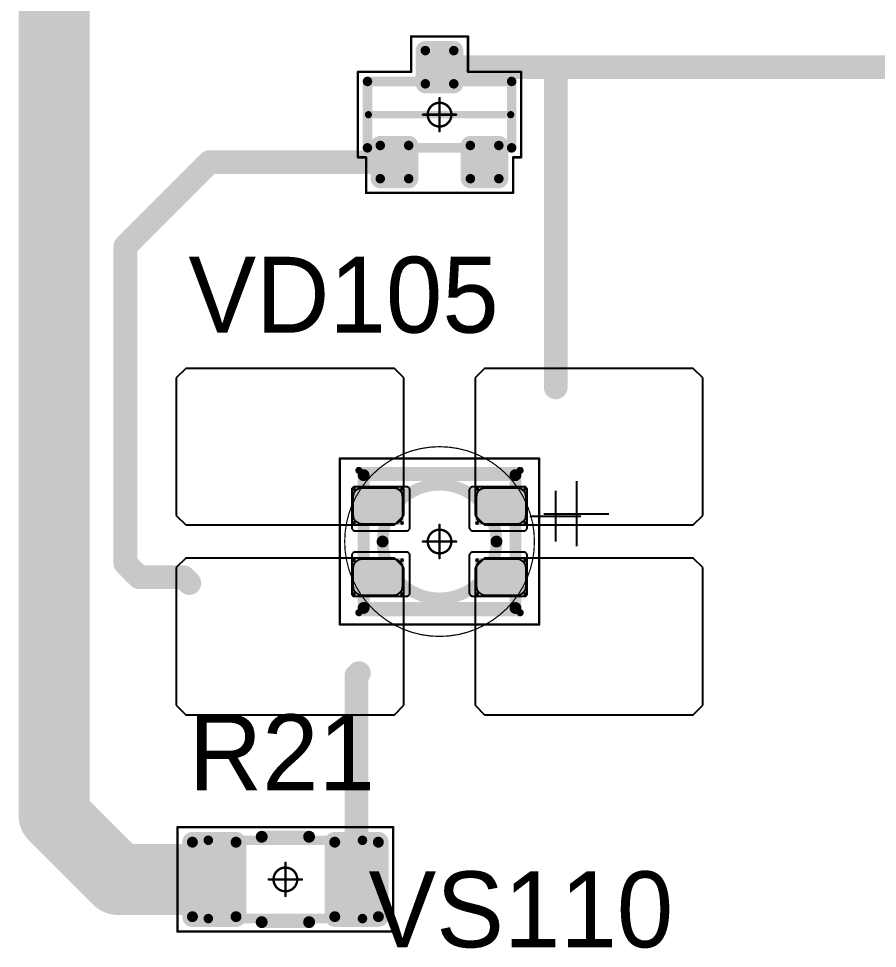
# Model space of a CAD drawing. Header units: millimetres. Extents: x 0 to 400, y 0 to 514.
# Drawn here: x 251.13 to 269.23, y 163.92 to 183.53 of the extents above; entities that cross this region are included whole.
import ezdxf

# ---------------------------------------------------------------- set-up
doc = ezdxf.new("R2010")
doc.units = ezdxf.units.MM
for name, color, linetype in [('Mechanical13', 56, 'Continuous'), ('Mechanical15', 56, 'Continuous'), ('Mechanical2', 216, 'Continuous'), ('TopLayer', 1, 'Continuous'), ('TopOverlay', 2, 'Continuous'), ('TopPaste', 8, 'Continuous'), ('TopSolder', 216, 'Continuous')]:
    doc.layers.add(name, color=color, linetype=linetype)

# ---------------------------------------------------------------- blocks, each defined once
blk = doc.blocks.new('SOT23_77')
at = {"layer": 'Mechanical13', "const_width": 0.2}
for points in [[(-0.7, 1.52), (0.7, 1.52)], [(-0.7, 1.52), (-0.7, -1.52)], [(0.7, 1.52), (0.7, -1.52)], [(-0.7, -1.52), (0.7, -1.52)]]:
    blk.add_lwpolyline(points, dxfattribs=at)
at = {"layer": 'Mechanical13', "const_width": 0.1}
for points in [[(-0.75, 1.52, 1), (-0.65, 1.52, 1)], [(-0.75, 1.52, 1), (-0.65, 1.52, 1)], [(0.65, 1.52, 1), (0.75, 1.52, 1)], [(0.65, 1.52, 1), (0.75, 1.52, 1)], [(-0.75, -1.52, 1), (-0.65, -1.52, 1)], [(-0.75, -1.52, 1), (-0.65, -1.52, 1)], [(0.65, -1.52, 1), (0.75, -1.52, 1)], [(0.65, -1.52, 1), (0.75, -1.52, 1)]]:
    blk.add_lwpolyline(points, format="xyb", close=True, dxfattribs=at)
at = {"layer": 'Mechanical15', "const_width": 0.05}
for points in [[(-1.65, 1.55), (-1.65, -1.55)], [(-1.65, 1.55), (-0.9, 1.55)], [(-0.9, 1.72), (-0.9, 1.55)], [(-0.9, 1.72), (0.9, 1.72)], [(0.9, 1.72), (0.9, 0.6)], [(0.9, 0.6), (1.65, 0.6)], [(1.65, 0.6), (1.65, -0.6)], [(0, 0.35), (0, -0.35)], [(-0.35, 0), (0.35, 0)], [(0.9, -0.6), (1.65, -0.6)], [(0.9, -0.6), (0.9, -1.72)], [(-1.65, -1.55), (-0.9, -1.55)], [(-0.9, -1.55), (-0.9, -1.72)], [(-0.9, -1.72), (0.9, -1.72)]]:
    blk.add_lwpolyline(points, dxfattribs=at)
at = {"layer": 'Mechanical15'}
for points, const_width in [([(-1.662, 1.55, 1), (-1.637, 1.55, 1)], 0.025), ([(-1.662, 1.55, 1), (-1.637, 1.55, 1)], 0.025), ([(-0.913, 1.72, 1), (-0.888, 1.72, 1)], 0.025), ([(-0.913, 1.72, 1), (-0.888, 1.72, 1)], 0.025), ([(-0.913, 1.55, 1), (-0.888, 1.55, 1)], 0.025), ([(-0.913, 1.55, 1), (-0.888, 1.55, 1)], 0.025), ([(0.888, 1.72, 1), (0.913, 1.72, 1)], 0.025), ([(0.888, 1.72, 1), (0.913, 1.72, 1)], 0.025), ([(0.888, 0.6, 1), (0.913, 0.6, 1)], 0.025), ([(0.888, 0.6, 1), (0.913, 0.6, 1)], 0.025), ([(1.637, 0.6, 1), (1.662, 0.6, 1)], 0.025), ([(1.637, 0.6, 1), (1.662, 0.6, 1)], 0.025), ([(0.25, 0, 1), (-0.25, 0, 1)], 0.05), ([(-0.012, 0.35, 1), (0.012, 0.35, 1)], 0.025), ([(-0.362, 0, 1), (-0.337, 0, 1)], 0.025), ([(-0.262, 0, 1), (-0.238, 0, 1)], 0.025), ([(0.238, 0, 1), (0.262, 0, 1)], 0.025), ([(0.337, 0, 1), (0.362, 0, 1)], 0.025), ([(-0.012, -0.35, 1), (0.012, -0.35, 1)], 0.025), ([(0.888, -0.6, 1), (0.913, -0.6, 1)], 0.025), ([(0.888, -0.6, 1), (0.913, -0.6, 1)], 0.025), ([(1.637, -0.6, 1), (1.662, -0.6, 1)], 0.025), ([(1.637, -0.6, 1), (1.662, -0.6, 1)], 0.025), ([(-1.662, -1.55, 1), (-1.637, -1.55, 1)], 0.025), ([(-1.662, -1.55, 1), (-1.637, -1.55, 1)], 0.025), ([(-0.913, -1.55, 1), (-0.888, -1.55, 1)], 0.025), ([(-0.913, -1.55, 1), (-0.888, -1.55, 1)], 0.025), ([(-0.913, -1.72, 1), (-0.888, -1.72, 1)], 0.025), ([(-0.913, -1.72, 1), (-0.888, -1.72, 1)], 0.025), ([(0.888, -1.72, 1), (0.913, -1.72, 1)], 0.025), ([(0.888, -1.72, 1), (0.913, -1.72, 1)], 0.025)]:
    blk.add_lwpolyline(points, format="xyb", close=True, dxfattribs=dict(at, const_width=const_width))
at = {"layer": 'TopLayer', "const_width": 0.1}
for points in [[(-1.4, 1.25, 1), (-1.3, 1.25, 1)], [(-0.7, 1.25, 1), (-0.6, 1.25, 1)], [(-1.4, 0.65, 1), (-1.3, 0.65, 1)], [(-0.7, 0.65, 1), (-0.6, 0.65, 1)], [(0.6, 0.3, 1), (0.7, 0.3, 1)], [(1.3, 0.3, 1), (1.4, 0.3, 1)], [(0.6, -0.3, 1), (0.7, -0.3, 1)], [(1.3, -0.3, 1), (1.4, -0.3, 1)], [(-1.4, -0.65, 1), (-1.3, -0.65, 1)], [(-0.7, -0.65, 1), (-0.6, -0.65, 1)], [(-1.4, -1.25, 1), (-1.3, -1.25, 1)], [(-0.7, -1.25, 1), (-0.6, -1.25, 1)]]:
    blk.add_lwpolyline(points, format="xyb", close=True, dxfattribs=at)
at = {"layer": 'TopLayer'}
for points in [[(-1.45, 1.25), (-1.45, 0.65), (-0.55, 1.25), (-0.55, 0.65)], [(-1.35, 1.35), (-1.35, 0.55), (-0.65, 1.35), (-0.65, 0.55)], [(0.65, 0.4), (0.65, -0.4), (1.35, 0.4), (1.35, -0.4)], [(0.55, 0.3), (0.55, -0.3), (1.45, 0.3), (1.45, -0.3)], [(-1.35, -0.55), (-1.35, -1.35), (-0.65, -0.55), (-0.65, -1.35)], [(-1.45, -0.65), (-1.45, -1.25), (-0.55, -0.65), (-0.55, -1.25)]]:
    blk.add_solid(points, dxfattribs=at)
at = {"layer": 'TopOverlay', "const_width": 0.15}
blk.add_lwpolyline([(0, 1.5), (0, -1.5)], dxfattribs=at)
at = {"layer": 'TopOverlay', "const_width": 0.075}
for points in [[(-0.038, 1.5, 1), (0.038, 1.5, 1)], [(-0.038, -1.5, 1), (0.038, -1.5, 1)]]:
    blk.add_lwpolyline(points, format="xyb", close=True, dxfattribs=at)
at = {"layer": 'TopPaste', "const_width": 0.075}
for points in [[(-1.387, 1.25, 1), (-1.313, 1.25, 1)], [(-0.687, 1.25, 1), (-0.613, 1.25, 1)], [(-1.387, 0.65, 1), (-1.313, 0.65, 1)], [(-0.687, 0.65, 1), (-0.613, 0.65, 1)], [(0.613, 0.3, 1), (0.687, 0.3, 1)], [(1.313, 0.3, 1), (1.387, 0.3, 1)], [(0.613, -0.3, 1), (0.687, -0.3, 1)], [(1.313, -0.3, 1), (1.387, -0.3, 1)], [(-1.387, -0.65, 1), (-1.313, -0.65, 1)], [(-0.687, -0.65, 1), (-0.613, -0.65, 1)], [(-1.387, -1.25, 1), (-1.313, -1.25, 1)], [(-0.687, -1.25, 1), (-0.613, -1.25, 1)]]:
    blk.add_lwpolyline(points, format="xyb", close=True, dxfattribs=at)
at = {"layer": 'TopPaste'}
for points in [[(-1.425, 1.25), (-1.425, 0.65), (-0.575, 1.25), (-0.575, 0.65)], [(-1.35, 1.325), (-1.35, 0.575), (-0.65, 1.325), (-0.65, 0.575)], [(0.575, 0.3), (0.575, -0.3), (1.425, 0.3), (1.425, -0.3)], [(0.65, 0.375), (0.65, -0.375), (1.35, 0.375), (1.35, -0.375)], [(-1.35, -0.575), (-1.35, -1.325), (-0.65, -0.575), (-0.65, -1.325)], [(-1.425, -0.65), (-1.425, -1.25), (-0.575, -0.65), (-0.575, -1.25)]]:
    blk.add_solid(points, dxfattribs=at)
at = {"layer": 'TopSolder', "const_width": 0.202}
for points in [[(-1.451, 1.25, 1), (-1.249, 1.25, 1)], [(-0.751, 1.25, 1), (-0.549, 1.25, 1)], [(-1.451, 0.65, 1), (-1.249, 0.65, 1)], [(-0.751, 0.65, 1), (-0.549, 0.65, 1)], [(0.549, 0.3, 1), (0.751, 0.3, 1)], [(1.249, 0.3, 1), (1.451, 0.3, 1)], [(0.549, -0.3, 1), (0.751, -0.3, 1)], [(1.249, -0.3, 1), (1.451, -0.3, 1)], [(-1.451, -0.65, 1), (-1.249, -0.65, 1)], [(-0.751, -0.65, 1), (-0.549, -0.65, 1)], [(-1.451, -1.25, 1), (-1.249, -1.25, 1)], [(-0.751, -1.25, 1), (-0.549, -1.25, 1)]]:
    blk.add_lwpolyline(points, format="xyb", close=True, dxfattribs=at)
at = {"layer": 'TopSolder'}
for points in [[(-1.35, 1.452), (-1.35, 0.448), (-0.65, 1.452), (-0.65, 0.448)], [(-1.552, 1.25), (-1.552, 0.65), (-0.448, 1.25), (-0.448, 0.65)], [(0.65, 0.502), (0.65, -0.502), (1.35, 0.502), (1.35, -0.502)], [(0.448, 0.3), (0.448, -0.3), (1.552, 0.3), (1.552, -0.3)], [(-1.35, -0.448), (-1.35, -1.452), (-0.65, -0.448), (-0.65, -1.452)], [(-1.552, -0.65), (-1.552, -1.25), (-0.448, -0.65), (-0.448, -1.25)]]:
    blk.add_solid(points, dxfattribs=at)
blk = doc.blocks.new('E65F_250')
at = {"layer": 'Mechanical13'}
for p, q in [((2.441, 1.071), (2.441, 0)), ((1.905, 0.536), (2.976, 0.536))]:
    blk.add_line(p, q, dxfattribs=at)
at = {"layer": 'Mechanical13', "const_width": 0.25}
for points in [[(-1.6, -1.4), (-1.6, 1.4)], [(-1.6, 1.4), (1.6, 1.4)], [(1.6, -1.4), (1.6, 1.4)], [(-1.6, -1.4), (1.6, -1.4)]]:
    blk.add_lwpolyline(points, dxfattribs=at)
at = {"layer": 'Mechanical13'}
for points, const_width in [([(-1.663, 1.4, 1), (-1.538, 1.4, 1)], 0.125), ([(-1.663, 1.4, 1), (-1.538, 1.4, 1)], 0.125), ([(1.537, 1.4, 1), (1.662, 1.4, 1)], 0.125), ([(1.537, 1.4, 1), (1.662, 1.4, 1)], 0.125), ([(1.2, 0, 1), (-1.2, 0, 1)], 0.25), ([(-1.263, 0, 1), (-1.138, 0, 1)], 0.125), ([(1.137, 0, 1), (1.262, 0, 1)], 0.125), ([(-1.663, -1.4, 1), (-1.538, -1.4, 1)], 0.125), ([(-1.663, -1.4, 1), (-1.538, -1.4, 1)], 0.125), ([(1.537, -1.4, 1), (1.662, -1.4, 1)], 0.125), ([(1.537, -1.4, 1), (1.662, -1.4, 1)], 0.125)]:
    blk.add_lwpolyline(points, format="xyb", close=True, dxfattribs=dict(at, const_width=const_width))
at = {"layer": 'Mechanical15', "const_width": 0.05}
for points in [[(-2.1, 1.75), (2.1, 1.75)], [(-2.1, -1.75), (-2.1, 1.75)], [(2.1, -1.75), (2.1, 1.75)], [(0, -0.35), (0, 0.35)], [(0, -0.35), (0, 0.35)], [(-0.35, 0), (0.35, 0)], [(-0.35, 0), (0.35, 0)], [(-2.1, -1.75), (2.1, -1.75)]]:
    blk.add_lwpolyline(points, dxfattribs=at)
at = {"layer": 'Mechanical15'}
for points, const_width in [([(-2.113, 1.75, 1), (-2.088, 1.75, 1)], 0.025), ([(-2.113, 1.75, 1), (-2.088, 1.75, 1)], 0.025), ([(2.087, 1.75, 1), (2.112, 1.75, 1)], 0.025), ([(2.087, 1.75, 1), (2.112, 1.75, 1)], 0.025), ([(0.25, 0, 1), (-0.25, 0, 1)], 0.05), ([(0.25, 0, 1), (-0.25, 0, 1)], 0.05), ([(-0.013, 0.35, 1), (0.012, 0.35, 1)], 0.025), ([(-0.013, 0.35, 1), (0.012, 0.35, 1)], 0.025), ([(-0.363, 0, 1), (-0.338, 0, 1)], 0.025), ([(-0.363, 0, 1), (-0.338, 0, 1)], 0.025), ([(-0.263, 0, 1), (-0.238, 0, 1)], 0.025), ([(-0.263, 0, 1), (-0.238, 0, 1)], 0.025), ([(0.237, 0, 1), (0.262, 0, 1)], 0.025), ([(0.237, 0, 1), (0.262, 0, 1)], 0.025), ([(0.337, 0, 1), (0.362, 0, 1)], 0.025), ([(0.337, 0, 1), (0.362, 0, 1)], 0.025), ([(-0.013, -0.35, 1), (0.012, -0.35, 1)], 0.025), ([(-0.013, -0.35, 1), (0.012, -0.35, 1)], 0.025), ([(-2.113, -1.75, 1), (-2.088, -1.75, 1)], 0.025), ([(-2.113, -1.75, 1), (-2.088, -1.75, 1)], 0.025), ([(2.087, -1.75, 1), (2.112, -1.75, 1)], 0.025), ([(2.087, -1.75, 1), (2.112, -1.75, 1)], 0.025)]:
    blk.add_lwpolyline(points, format="xyb", close=True, dxfattribs=dict(at, const_width=const_width))
at = {"layer": 'TopLayer'}
for p, q in [((-5.35, 3.65), (-5.55, 3.45)), ((-0.95, 3.65), (-5.35, 3.65)), ((-5.35, 3.65), (-5.35, 3.65)), ((-0.75, 3.45), (-0.95, 3.65)), ((0.95, 3.65), (0.75, 3.45)), ((5.35, 3.65), (0.95, 3.65)), ((0.95, 3.65), (0.95, 3.65)), ((5.55, 3.45), (5.35, 3.65)), ((-5.55, 3.45), (-5.55, 3.45)), ((-5.55, 3.45), (-5.55, 0.55)), ((-0.75, 0.55), (-0.75, 3.45)), ((0.75, 3.45), (0.75, 3.45)), ((0.75, 3.45), (0.75, 0.55)), ((5.55, 0.55), (5.55, 3.45)), ((-5.55, 0.55), (-5.35, 0.35)), ((-0.95, 0.35), (-0.75, 0.55)), ((0.75, 0.55), (0.95, 0.35)), ((5.35, 0.35), (5.55, 0.55)), ((-5.35, 0.35), (-0.95, 0.35)), ((0.95, 0.35), (5.35, 0.35)), ((-5.35, -0.35), (-5.55, -0.55)), ((-0.95, -0.35), (-5.35, -0.35)), ((-5.35, -0.35), (-5.35, -0.35)), ((-0.75, -0.55), (-0.95, -0.35)), ((0.95, -0.35), (0.75, -0.55)), ((5.35, -0.35), (0.95, -0.35)), ((0.95, -0.35), (0.95, -0.35)), ((5.55, -0.55), (5.35, -0.35)), ((-5.55, -0.55), (-5.55, -0.55)), ((-5.55, -0.55), (-5.55, -3.45)), ((-0.75, -3.45), (-0.75, -0.55)), ((0.75, -0.55), (0.75, -0.55)), ((0.75, -0.55), (0.75, -3.45)), ((5.55, -3.45), (5.55, -0.55)), ((-5.55, -3.45), (-5.35, -3.65)), ((-0.95, -3.65), (-0.75, -3.45)), ((0.75, -3.45), (0.95, -3.65)), ((5.35, -3.65), (5.55, -3.45)), ((-5.35, -3.65), (-0.95, -3.65)), ((0.95, -3.65), (5.35, -3.65))]:
    blk.add_line(p, q, dxfattribs=at)
at = {"layer": 'TopLayer', "const_width": 0.04}
for points in [[(-1.83, 1.11, 1), (-1.79, 1.11, 1)], [(-0.81, 1.11, 1), (-0.77, 1.11, 1)], [(0.77, 1.11, 1), (0.81, 1.11, 1)], [(1.79, 1.11, 1), (1.83, 1.11, 1)], [(-1.83, 0.39, 1), (-1.79, 0.39, 1)], [(-0.81, 0.39, 1), (-0.77, 0.39, 1)], [(0.77, 0.39, 1), (0.81, 0.39, 1)], [(1.79, 0.39, 1), (1.83, 0.39, 1)], [(-1.83, -0.39, 1), (-1.79, -0.39, 1)], [(-0.81, -0.39, 1), (-0.77, -0.39, 1)], [(0.77, -0.39, 1), (0.81, -0.39, 1)], [(1.79, -0.39, 1), (1.83, -0.39, 1)], [(-1.83, -1.11, 1), (-1.79, -1.11, 1)], [(-0.81, -1.11, 1), (-0.77, -1.11, 1)], [(0.77, -1.11, 1), (0.81, -1.11, 1)], [(1.79, -1.11, 1), (1.83, -1.11, 1)]]:
    blk.add_lwpolyline(points, format="xyb", close=True, dxfattribs=at)
at = {"layer": 'TopLayer'}
for points in [[(-1.85, 1.11), (-1.85, 0.39), (-0.75, 1.11), (-0.75, 0.39)], [(-1.81, 1.15), (-1.81, 0.35), (-0.79, 1.15), (-0.79, 0.35)], [(0.75, 1.11), (0.75, 0.39), (1.85, 1.11), (1.85, 0.39)], [(0.79, 1.15), (0.79, 0.35), (1.81, 1.15), (1.81, 0.35)], [(-1.85, -0.39), (-1.85, -1.11), (-0.75, -0.39), (-0.75, -1.11)], [(-1.81, -0.35), (-1.81, -1.15), (-0.79, -0.35), (-0.79, -1.15)], [(0.75, -0.39), (0.75, -1.11), (1.85, -0.39), (1.85, -1.11)], [(0.79, -0.35), (0.79, -1.15), (1.81, -0.35), (1.81, -1.15)]]:
    blk.add_solid(points, dxfattribs=at)
at = {"layer": 'TopOverlay'}
for p, q in [((2.886, 1.271), (2.886, -0.1)), ((2.2, 0.586), (3.571, 0.586))]:
    blk.add_line(p, q, dxfattribs=at)
at = {"layer": 'TopOverlay', "const_width": 0.15}
for points in [[(-1.7, 1.5), (1.7, 1.5)], [(-1.7, -1.5), (1.7, -1.5)]]:
    blk.add_lwpolyline(points, dxfattribs=at)
at = {"layer": 'TopOverlay', "const_width": 0.075}
for points in [[(-1.738, 1.5, 1), (-1.663, 1.5, 1)], [(1.662, 1.5, 1), (1.737, 1.5, 1)], [(-1.738, -1.5, 1), (-1.663, -1.5, 1)], [(1.662, -1.5, 1), (1.737, -1.5, 1)]]:
    blk.add_lwpolyline(points, format="xyb", close=True, dxfattribs=at)
at = {"layer": 'TopPaste'}
for p, q in [((-1.814, 1.011), (-1.829, 0.938)), ((-1.773, 1.073), (-1.814, 1.011)), ((-1.711, 1.114), (-1.773, 1.073)), ((-1.638, 1.129), (-1.711, 1.114)), ((-0.963, 1.129), (-1.638, 1.129)), ((-0.889, 1.114), (-0.963, 1.129)), ((-0.827, 1.073), (-0.889, 1.114)), ((-0.786, 1.011), (-0.827, 1.073)), ((-0.771, 0.938), (-0.786, 1.011)), ((0.786, 1.011), (0.771, 0.938)), ((0.827, 1.073), (0.786, 1.011)), ((0.889, 1.114), (0.827, 1.073)), ((0.962, 1.129), (0.889, 1.114)), ((1.637, 1.129), (0.962, 1.129)), ((1.711, 1.114), (1.637, 1.129)), ((1.773, 1.073), (1.711, 1.114)), ((1.814, 1.011), (1.773, 1.073)), ((1.829, 0.938), (1.814, 1.011)), ((-1.829, 0.938), (-1.829, 0.563)), ((-0.771, 0.563), (-0.771, 0.938)), ((0.771, 0.938), (0.771, 0.563)), ((1.829, 0.563), (1.829, 0.938)), ((-1.829, 0.563), (-1.814, 0.489)), ((-1.814, 0.489), (-1.773, 0.427)), ((-1.773, 0.427), (-1.711, 0.386)), ((-0.889, 0.386), (-0.827, 0.427)), ((-0.827, 0.427), (-0.786, 0.489)), ((-0.786, 0.489), (-0.771, 0.563)), ((0.771, 0.563), (0.786, 0.489)), ((0.786, 0.489), (0.827, 0.427)), ((0.827, 0.427), (0.889, 0.386)), ((1.711, 0.386), (1.773, 0.427)), ((1.773, 0.427), (1.814, 0.489)), ((1.814, 0.489), (1.829, 0.563)), ((-1.711, 0.386), (-1.638, 0.371)), ((-1.638, 0.371), (-0.963, 0.371)), ((-0.963, 0.371), (-0.889, 0.386)), ((0.889, 0.386), (0.962, 0.371)), ((0.962, 0.371), (1.637, 0.371)), ((1.637, 0.371), (1.711, 0.386)), ((-1.711, -0.386), (-1.773, -0.427)), ((-1.638, -0.371), (-1.711, -0.386)), ((-0.963, -0.371), (-1.638, -0.371)), ((-0.889, -0.386), (-0.963, -0.371)), ((-0.827, -0.427), (-0.889, -0.386)), ((0.889, -0.386), (0.827, -0.427)), ((0.962, -0.371), (0.889, -0.386)), ((1.637, -0.371), (0.962, -0.371)), ((1.711, -0.386), (1.637, -0.371)), ((1.773, -0.427), (1.711, -0.386)), ((-1.814, -0.489), (-1.829, -0.563)), ((-1.829, -0.563), (-1.829, -0.938)), ((-1.773, -0.427), (-1.814, -0.489)), ((-0.786, -0.489), (-0.827, -0.427)), ((-0.771, -0.563), (-0.786, -0.489)), ((-0.771, -0.938), (-0.771, -0.563)), ((0.786, -0.489), (0.771, -0.563)), ((0.771, -0.563), (0.771, -0.938)), ((0.827, -0.427), (0.786, -0.489)), ((1.814, -0.489), (1.773, -0.427)), ((1.829, -0.563), (1.814, -0.489)), ((1.829, -0.938), (1.829, -0.563)), ((-1.829, -0.938), (-1.814, -1.011)), ((-0.786, -1.011), (-0.771, -0.938)), ((0.771, -0.938), (0.786, -1.011)), ((1.814, -1.011), (1.829, -0.938)), ((-1.814, -1.011), (-1.773, -1.073)), ((-1.773, -1.073), (-1.711, -1.114)), ((-1.711, -1.114), (-1.638, -1.129)), ((-1.638, -1.129), (-0.963, -1.129)), ((-0.963, -1.129), (-0.889, -1.114)), ((-0.889, -1.114), (-0.827, -1.073)), ((-0.827, -1.073), (-0.786, -1.011)), ((0.786, -1.011), (0.827, -1.073)), ((0.827, -1.073), (0.889, -1.114)), ((0.889, -1.114), (0.962, -1.129)), ((0.962, -1.129), (1.637, -1.129)), ((1.637, -1.129), (1.711, -1.114)), ((1.711, -1.114), (1.773, -1.073)), ((1.773, -1.073), (1.814, -1.011))]:
    blk.add_line(p, q, dxfattribs=at)
at = {"layer": 'TopSolder'}
for p, q in [((-1.842, 1.129), (-1.85, 1.111)), ((-1.85, 1.111), (-1.85, 1.101)), ((-1.85, 1.101), (-1.85, 1.101)), ((-1.85, 1.101), (-1.85, 0.301)), ((-1.828, 1.143), (-1.842, 1.129)), ((-1.81, 1.151), (-1.828, 1.143)), ((-1.8, 1.151), (-1.81, 1.151)), ((-0.7, 1.151), (-1.8, 1.151)), ((-0.685, 1.151), (-0.7, 1.151)), ((-0.7, 1.151), (-0.7, 1.151)), ((-0.658, 1.139), (-0.685, 1.151)), ((-0.636, 1.118), (-0.658, 1.139)), ((-0.625, 1.09), (-0.636, 1.118)), ((-0.625, 1.076), (-0.625, 1.09)), ((-0.625, 0.301), (-0.625, 1.076)), ((0.636, 1.118), (0.625, 1.09)), ((0.625, 1.09), (0.625, 1.076)), ((0.625, 1.076), (0.625, 1.076)), ((0.625, 1.076), (0.625, 0.301)), ((0.657, 1.139), (0.636, 1.118)), ((0.685, 1.151), (0.657, 1.139)), ((0.7, 1.151), (0.685, 1.151)), ((1.8, 1.151), (0.7, 1.151)), ((1.81, 1.151), (1.8, 1.151)), ((1.8, 1.151), (1.8, 1.151)), ((1.828, 1.143), (1.81, 1.151)), ((1.842, 1.129), (1.828, 1.143)), ((1.85, 1.111), (1.842, 1.129)), ((1.85, 1.101), (1.85, 1.111)), ((1.85, 0.301), (1.85, 1.101)), ((-1.85, 0.301), (-1.85, 0.286)), ((-1.85, 0.286), (-1.839, 0.258)), ((-1.839, 0.258), (-1.818, 0.237)), ((-1.818, 0.237), (-1.79, 0.226)), ((-1.79, 0.226), (-1.775, 0.226)), ((-1.775, 0.226), (-1.775, 0.226)), ((-1.775, 0.226), (-0.7, 0.226)), ((-0.7, 0.226), (-0.685, 0.226)), ((-0.685, 0.226), (-0.658, 0.237)), ((-0.658, 0.237), (-0.636, 0.258)), ((-0.636, 0.258), (-0.625, 0.286)), ((-0.625, 0.286), (-0.625, 0.301)), ((-0.625, 0.301), (-0.625, 0.301)), ((0.625, 0.301), (0.625, 0.286)), ((0.625, 0.286), (0.636, 0.258)), ((0.636, 0.258), (0.657, 0.237)), ((0.657, 0.237), (0.685, 0.226)), ((0.685, 0.226), (0.7, 0.226)), ((0.7, 0.226), (0.7, 0.226)), ((0.7, 0.226), (1.775, 0.226)), ((1.775, 0.226), (1.79, 0.226)), ((1.79, 0.226), (1.817, 0.237)), ((1.817, 0.237), (1.839, 0.258)), ((1.839, 0.258), (1.85, 0.286)), ((1.85, 0.286), (1.85, 0.301)), ((1.85, 0.301), (1.85, 0.301)), ((-1.839, -0.257), (-1.85, -0.285)), ((-1.85, -0.285), (-1.85, -0.299)), ((-1.85, -0.299), (-1.85, -0.299)), ((-1.85, -0.299), (-1.85, -1.099)), ((-1.818, -0.236), (-1.839, -0.257)), ((-1.79, -0.224), (-1.818, -0.236)), ((-1.775, -0.224), (-1.79, -0.224)), ((-0.7, -0.224), (-1.775, -0.224)), ((-0.685, -0.224), (-0.7, -0.224)), ((-0.7, -0.224), (-0.7, -0.224)), ((-0.658, -0.236), (-0.685, -0.224)), ((-0.636, -0.257), (-0.658, -0.236)), ((-0.625, -0.285), (-0.636, -0.257)), ((-0.625, -0.299), (-0.625, -0.285)), ((-0.625, -1.074), (-0.625, -0.299)), ((0.636, -0.257), (0.625, -0.285)), ((0.625, -0.285), (0.625, -0.299)), ((0.625, -0.299), (0.625, -0.299)), ((0.625, -0.299), (0.625, -1.074)), ((0.657, -0.236), (0.636, -0.257)), ((0.685, -0.224), (0.657, -0.236)), ((0.7, -0.224), (0.685, -0.224)), ((1.775, -0.224), (0.7, -0.224)), ((1.79, -0.224), (1.775, -0.224)), ((1.775, -0.224), (1.775, -0.224)), ((1.817, -0.236), (1.79, -0.224)), ((1.839, -0.257), (1.817, -0.236)), ((1.85, -0.285), (1.839, -0.257)), ((1.85, -0.299), (1.85, -0.285)), ((1.85, -1.099), (1.85, -0.299)), ((-1.85, -1.099), (-1.85, -1.109)), ((-1.85, -1.109), (-1.842, -1.128)), ((-1.842, -1.128), (-1.828, -1.142)), ((-1.828, -1.142), (-1.81, -1.149)), ((-1.81, -1.149), (-1.8, -1.149)), ((-1.8, -1.149), (-0.7, -1.149)), ((-1.8, -1.149), (-1.8, -1.149)), ((-0.7, -1.149), (-0.685, -1.149)), ((-0.685, -1.149), (-0.658, -1.138)), ((-0.658, -1.138), (-0.636, -1.117)), ((-0.636, -1.117), (-0.625, -1.089)), ((-0.625, -1.089), (-0.625, -1.074)), ((-0.625, -1.074), (-0.625, -1.074)), ((0.625, -1.074), (0.625, -1.089)), ((0.625, -1.089), (0.636, -1.117)), ((0.636, -1.117), (0.657, -1.138)), ((0.657, -1.138), (0.685, -1.149)), ((0.685, -1.149), (0.7, -1.149)), ((0.7, -1.149), (1.8, -1.149)), ((0.7, -1.149), (0.7, -1.149)), ((1.8, -1.149), (1.81, -1.149)), ((1.81, -1.149), (1.828, -1.142)), ((1.828, -1.142), (1.842, -1.128)), ((1.842, -1.128), (1.85, -1.109)), ((1.85, -1.109), (1.85, -1.099)), ((1.85, -1.099), (1.85, -1.099))]:
    blk.add_line(p, q, dxfattribs=at)
blk = doc.blocks.new('RC1206S_371')
at = {"layer": 'Mechanical13', "const_width": 0.2}
for points in [[(-1.625, 0.825), (-1.625, -0.825)], [(1.625, 0.825), (-1.625, 0.825)], [(1.625, 0.825), (1.625, -0.825)], [(1.625, -0.825), (-1.625, -0.825)]]:
    blk.add_lwpolyline(points, dxfattribs=at)
at = {"layer": 'Mechanical13', "const_width": 0.1}
for points in [[(-1.675, 0.825, 1), (-1.575, 0.825, 1)], [(-1.675, 0.825, 1), (-1.575, 0.825, 1)], [(1.575, 0.825, 1), (1.675, 0.825, 1)], [(1.575, 0.825, 1), (1.675, 0.825, 1)], [(-1.675, -0.825, 1), (-1.575, -0.825, 1)], [(-1.675, -0.825, 1), (-1.575, -0.825, 1)], [(1.575, -0.825, 1), (1.675, -0.825, 1)], [(1.575, -0.825, 1), (1.675, -0.825, 1)]]:
    blk.add_lwpolyline(points, format="xyb", close=True, dxfattribs=at)
at = {"layer": 'Mechanical15', "const_width": 0.05}
for points in [[(-2.275, 1.1), (-2.275, -1.1)], [(2.275, 1.1), (-2.275, 1.1)], [(2.275, 1.1), (2.275, -1.1)], [(0, 0.35), (0, -0.35)], [(0.35, 0), (-0.35, 0)], [(2.275, -1.1), (-2.275, -1.1)]]:
    blk.add_lwpolyline(points, dxfattribs=at)
at = {"layer": 'Mechanical15'}
for points, const_width in [([(-2.287, 1.1, 1), (-2.262, 1.1, 1)], 0.025), ([(-2.287, 1.1, 1), (-2.262, 1.1, 1)], 0.025), ([(2.262, 1.1, 1), (2.287, 1.1, 1)], 0.025), ([(2.262, 1.1, 1), (2.287, 1.1, 1)], 0.025), ([(0.25, 0, 1), (-0.25, 0, 1)], 0.05), ([(-0.012, 0.35, 1), (0.012, 0.35, 1)], 0.025), ([(-0.362, 0, 1), (-0.337, 0, 1)], 0.025), ([(-0.262, 0, 1), (-0.238, 0, 1)], 0.025), ([(0.238, 0, 1), (0.262, 0, 1)], 0.025), ([(0.337, 0, 1), (0.362, 0, 1)], 0.025), ([(-0.012, -0.35, 1), (0.012, -0.35, 1)], 0.025), ([(-2.287, -1.1, 1), (-2.262, -1.1, 1)], 0.025), ([(-2.287, -1.1, 1), (-2.262, -1.1, 1)], 0.025), ([(2.262, -1.1, 1), (2.287, -1.1, 1)], 0.025), ([(2.262, -1.1, 1), (2.287, -1.1, 1)], 0.025)]:
    blk.add_lwpolyline(points, format="xyb", close=True, dxfattribs=dict(at, const_width=const_width))
at = {"layer": 'TopLayer', "const_width": 0.115}
for points in [[(-2.018, 0.785, 1), (-1.903, 0.785, 1)], [(-1.098, 0.785, 1), (-0.983, 0.785, 1)], [(0.983, 0.785, 1), (1.098, 0.785, 1)], [(1.903, 0.785, 1), (2.018, 0.785, 1)], [(-2.018, -0.785, 1), (-1.903, -0.785, 1)], [(-1.098, -0.785, 1), (-0.983, -0.785, 1)], [(0.983, -0.785, 1), (1.098, -0.785, 1)], [(1.903, -0.785, 1), (2.018, -0.785, 1)]]:
    blk.add_lwpolyline(points, format="xyb", close=True, dxfattribs=at)
at = {"layer": 'TopLayer'}
for points in [[(-2.075, -0.785), (-0.925, -0.785), (-2.075, 0.785), (-0.925, 0.785)], [(-1.96, -0.9), (-1.04, -0.9), (-1.96, 0.9), (-1.04, 0.9)], [(0.925, -0.785), (2.075, -0.785), (0.925, 0.785), (2.075, 0.785)], [(1.04, -0.9), (1.96, -0.9), (1.04, 0.9), (1.96, 0.9)]]:
    blk.add_solid(points, dxfattribs=at)
at = {"layer": 'TopOverlay', "const_width": 0.25}
for points in [[(0.5, 0.9), (-0.5, 0.9)], [(0.5, -0.9), (-0.5, -0.9)]]:
    blk.add_lwpolyline(points, dxfattribs=at)
at = {"layer": 'TopOverlay', "const_width": 0.125}
for points in [[(-0.562, 0.9, 1), (-0.437, 0.9, 1)], [(0.437, 0.9, 1), (0.562, 0.9, 1)], [(-0.562, -0.9, 1), (-0.437, -0.9, 1)], [(0.437, -0.9, 1), (0.562, -0.9, 1)]]:
    blk.add_lwpolyline(points, format="xyb", close=True, dxfattribs=at)
at = {"layer": 'TopPaste', "const_width": 0.09}
for points in [[(-2.005, 0.785, 1), (-1.915, 0.785, 1)], [(-1.085, 0.785, 1), (-0.995, 0.785, 1)], [(0.995, 0.785, 1), (1.085, 0.785, 1)], [(1.915, 0.785, 1), (2.005, 0.785, 1)], [(-2.005, -0.785, 1), (-1.915, -0.785, 1)], [(-1.085, -0.785, 1), (-0.995, -0.785, 1)], [(0.995, -0.785, 1), (1.085, -0.785, 1)], [(1.915, -0.785, 1), (2.005, -0.785, 1)]]:
    blk.add_lwpolyline(points, format="xyb", close=True, dxfattribs=at)
at = {"layer": 'TopPaste'}
for points in [[(-2.05, -0.785), (-0.95, -0.785), (-2.05, 0.785), (-0.95, 0.785)], [(-1.96, -0.875), (-1.04, -0.875), (-1.96, 0.875), (-1.04, 0.875)], [(0.95, -0.785), (2.05, -0.785), (0.95, 0.785), (2.05, 0.785)], [(1.04, -0.875), (1.96, -0.875), (1.04, 0.875), (1.96, 0.875)]]:
    blk.add_solid(points, dxfattribs=at)
at = {"layer": 'TopSolder', "const_width": 0.215}
for points in [[(-2.068, 0.785, 1), (-1.853, 0.785, 1)], [(-1.148, 0.785, 1), (-0.933, 0.785, 1)], [(0.933, 0.785, 1), (1.148, 0.785, 1)], [(1.853, 0.785, 1), (2.068, 0.785, 1)], [(-2.068, -0.785, 1), (-1.853, -0.785, 1)], [(-1.148, -0.785, 1), (-0.933, -0.785, 1)], [(0.933, -0.785, 1), (1.148, -0.785, 1)], [(1.853, -0.785, 1), (2.068, -0.785, 1)]]:
    blk.add_lwpolyline(points, format="xyb", close=True, dxfattribs=at)
at = {"layer": 'TopSolder'}
for points in [[(-1.96, -1), (-1.04, -1), (-1.96, 1), (-1.04, 1)], [(1.04, -1), (1.96, -1), (1.04, 1), (1.96, 1)], [(-2.175, -0.785), (-0.825, -0.785), (-2.175, 0.785), (-0.825, 0.785)], [(0.825, -0.785), (2.175, -0.785), (0.825, 0.785), (2.175, 0.785)]]:
    blk.add_solid(points, dxfattribs=at)

msp = doc.modelspace()

# ---------------------------------------------------------------- linework, layer by layer
at = {"layer": 'Mechanical2'}
for points, const_width in [([(262, 172.5, 1), (258, 172.5, 1)], 0.0254), ([(260, 174.5, 1), (260, 174.5, 1)], 0.0005), ([(257.994, 172.5, 1), (258.006, 172.5, 1)], 0.0127), ([(258, 172.5, 1), (258, 172.5, 1)], 0.0005), ([(261.994, 172.5, 1), (262.006, 172.5, 1)], 0.0127), ([(262, 172.5, 1), (262, 172.5, 1)], 0.0005), ([(260, 170.5, 1), (260, 170.5, 1)], 0.0005)]:
    msp.add_lwpolyline(points, format="xyb", close=True, dxfattribs=dict(at, const_width=const_width))
at = {"layer": 'Mechanical2', "const_width": 0.001}
for points in [[(260, 170.5), (260, 174.5)], [(258, 172.5), (262, 172.5)]]:
    msp.add_lwpolyline(points, dxfattribs=at)
at = {"layer": 'TopLayer'}
for points, const_width in [([(251.875, 166.725), (251.875, 185.5)], 1.5), ([(260, 182.5), (262.45, 182.5)], 0.5), ([(262.45, 182.5), (270.85, 182.5)], 0.5), ([(262.45, 175.75), (262.45, 182.475)], 0.5), ([(253.375, 178.725), (255.15, 180.5)], 0.5), ([(255.15, 180.5), (259.05, 180.5)], 0.5), ([(253.375, 172.043), (253.375, 178.725)], 0.5), ([(253.375, 172.043), (253.668, 171.75)], 0.5), ([(253.668, 171.75), (254.6, 171.75)], 0.5), ([(254.6, 171.75), (254.725, 171.625)], 0.5), ([(258.25, 169.675), (258.3, 169.725)], 0.5), ([(258.25, 165.377), (258.25, 169.675)], 0.5), ([(251.875, 166.725), (253.223, 165.377)], 1.5), ([(253.223, 165.377), (254.975, 165.377)], 1.5)]:
    msp.add_lwpolyline(points, dxfattribs=dict(at, const_width=const_width))
for points, const_width in [([(259.875, 182.5, 1), (260.125, 182.5, 1)], 0.25), ([(262.325, 182.5, 1), (262.575, 182.5, 1)], 0.25), ([(262.325, 182.5, 1), (262.575, 182.5, 1)], 0.25), ([(262.325, 182.475, 1), (262.575, 182.475, 1)], 0.25), ([(255.025, 180.5, 1), (255.275, 180.5, 1)], 0.25), ([(255.025, 180.5, 1), (255.275, 180.5, 1)], 0.25), ([(258.925, 180.5, 1), (259.175, 180.5, 1)], 0.25), ([(253.25, 178.725, 1), (253.5, 178.725, 1)], 0.25), ([(253.25, 178.725, 1), (253.5, 178.725, 1)], 0.25), ([(262.325, 175.75, 1), (262.575, 175.75, 1)], 0.25), ([(253.25, 172.043, 1), (253.5, 172.043, 1)], 0.25), ([(253.25, 172.043, 1), (253.5, 172.043, 1)], 0.25), ([(253.543, 171.75, 1), (253.793, 171.75, 1)], 0.25), ([(253.543, 171.75, 1), (253.793, 171.75, 1)], 0.25), ([(254.475, 171.75, 1), (254.725, 171.75, 1)], 0.25), ([(254.475, 171.75, 1), (254.725, 171.75, 1)], 0.25), ([(254.6, 171.625, 1), (254.85, 171.625, 1)], 0.25), ([(258.175, 169.725, 1), (258.425, 169.725, 1)], 0.25), ([(258.125, 169.675, 1), (258.375, 169.675, 1)], 0.25), ([(258.125, 169.675, 1), (258.375, 169.675, 1)], 0.25), ([(251.5, 166.725, 1), (252.25, 166.725, 1)], 0.75), ([(251.5, 166.725, 1), (252.25, 166.725, 1)], 0.75), ([(252.848, 165.377, 1), (253.598, 165.377, 1)], 0.75), ([(252.848, 165.377, 1), (253.598, 165.377, 1)], 0.75), ([(254.6, 165.377, 1), (255.35, 165.377, 1)], 0.75), ([(258.125, 165.377, 1), (258.375, 165.377, 1)], 0.25)]:
    msp.add_lwpolyline(points, format="xyb", close=True, dxfattribs=dict(at, const_width=const_width))

# ---------------------------------------------------------------- block references
for name, p, rotation in [('SOT23_77', (260, 181.5), 90), ('E65F_250', (260, 172.5), 360), ('RC1206S_371', (256.75, 165.377), 180)]:
    msp.add_blockref(name, p, dxfattribs=dict(rotation=rotation))

# ---------------------------------------------------------------- texts
at = {"layer": 'TopOverlay'}
for s, p in [('VD105', (254.706, 176.904)), ('R21', (254.714, 167.255)), ('VS110', (258.503, 163.946))]:
    msp.add_text(s, height=1.6, dxfattribs=at).set_placement(p)

doc.saveas('drawing.dxf')
